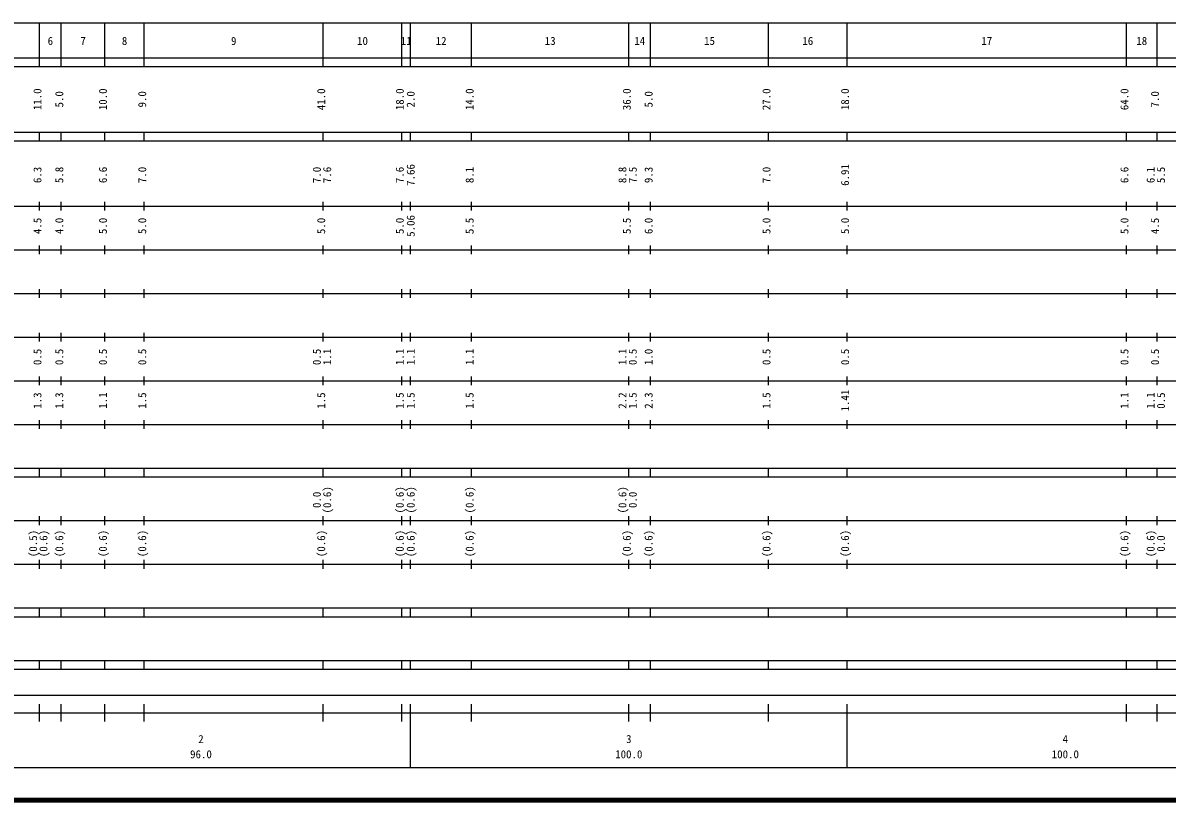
# Model space of a CAD drawing. Units: millimetres on the paper, enlarged 1000 times. Extents: x 40000 to 680000, y 20000 to 380000.
# Drawn here: x 179204 to 441316, y 20000 to 198000 of the extents above; entities that cross this region are included whole.
import ezdxf
from ezdxf.enums import TextEntityAlignment as Align

# ---------------------------------------------------------------- set-up
doc = ezdxf.new("R2010")
doc.units = ezdxf.units.MM
doc.header["$LTSCALE"] = 1000
doc.layers.add('M-TTL', color=2, linetype='Continuous', lineweight=140)
doc.layers.add('M-TTL-BAND', color=7, linetype='Continuous', lineweight=25)
doc.styles.add('ＭＳ ゴシック', font='')
doc.styles.get('ＭＳ ゴシック').set_extended_font_data('MS Gothic')

msp = doc.modelspace()

# ---------------------------------------------------------------- linework, layer by layer
at = {"layer": 'M-TTL'}
msp.add_line((40000, 20000), (680000, 20000), dxfattribs=at)
at = {"layer": 'M-TTL-BAND'}
for p, q in [((68000, 198000), (579000, 198000)), ((183000, 188000), (183000, 198000)), ((188000, 188000), (188000, 198000)), ((198000, 188000), (198000, 198000)), ((207000, 188000), (207000, 198000)), ((248000, 188000), (248000, 198000)), ((266000, 188000), (266000, 198000)), ((268000, 188000), (268000, 198000)), ((282000, 188000), (282000, 198000)), ((318000, 188000), (318000, 198000)), ((323000, 188000), (323000, 198000)), ((350000, 188000), (350000, 198000)), ((368000, 188000), (368000, 198000)), ((432000, 188000), (432000, 198000)), ((439000, 188000), (439000, 198000)), ((40000, 190000), (579000, 190000)), ((40000, 188000), (579000, 188000)), ((40000, 173000), (579000, 173000)), ((183000, 171000), (183000, 173000)), ((188000, 171000), (188000, 173000)), ((198000, 171000), (198000, 173000)), ((207000, 171000), (207000, 173000)), ((248000, 171000), (248000, 173000)), ((266000, 171000), (266000, 173000)), ((268000, 171000), (268000, 173000)), ((282000, 171000), (282000, 173000)), ((318000, 171000), (318000, 173000)), ((323000, 171000), (323000, 173000)), ((350000, 171000), (350000, 173000)), ((368000, 171000), (368000, 173000)), ((432000, 171000), (432000, 173000)), ((439000, 171000), (439000, 173000)), ((40000, 171000), (579000, 171000)), ((40000, 156000), (579000, 156000)), ((183000, 155000), (183000, 157000)), ((188000, 155000), (188000, 157000)), ((198000, 155000), (198000, 157000)), ((207000, 155000), (207000, 157000)), ((248000, 155000), (248000, 157000)), ((266000, 155000), (266000, 157000)), ((268000, 155000), (268000, 157000)), ((282000, 155000), (282000, 157000)), ((318000, 155000), (318000, 157000)), ((323000, 155000), (323000, 157000)), ((350000, 155000), (350000, 157000)), ((368000, 155000), (368000, 157000)), ((432000, 155000), (432000, 157000)), ((439000, 155000), (439000, 157000)), ((183000, 145000), (183000, 147000)), ((188000, 145000), (188000, 147000)), ((198000, 145000), (198000, 147000)), ((207000, 145000), (207000, 147000)), ((248000, 145000), (248000, 147000)), ((266000, 145000), (266000, 147000)), ((268000, 145000), (268000, 147000)), ((282000, 145000), (282000, 147000)), ((318000, 145000), (318000, 147000)), ((323000, 145000), (323000, 147000)), ((350000, 145000), (350000, 147000)), ((368000, 145000), (368000, 147000)), ((432000, 145000), (432000, 147000)), ((439000, 145000), (439000, 147000)), ((46000, 146000), (579000, 146000)), ((183000, 135000), (183000, 137000)), ((188000, 135000), (188000, 137000)), ((198000, 135000), (198000, 137000)), ((207000, 135000), (207000, 137000)), ((248000, 135000), (248000, 137000)), ((266000, 135000), (266000, 137000)), ((268000, 135000), (268000, 137000)), ((282000, 135000), (282000, 137000)), ((318000, 135000), (318000, 137000)), ((323000, 135000), (323000, 137000)), ((350000, 135000), (350000, 137000)), ((368000, 135000), (368000, 137000)), ((432000, 135000), (432000, 137000)), ((439000, 135000), (439000, 137000)), ((52000, 136000), (579000, 136000)), ((46000, 126000), (579000, 126000)), ((183000, 125000), (183000, 127000)), ((188000, 125000), (188000, 127000)), ((198000, 125000), (198000, 127000)), ((207000, 125000), (207000, 127000)), ((248000, 125000), (248000, 127000)), ((266000, 125000), (266000, 127000)), ((268000, 125000), (268000, 127000)), ((282000, 125000), (282000, 127000)), ((318000, 125000), (318000, 127000)), ((323000, 125000), (323000, 127000)), ((350000, 125000), (350000, 127000)), ((368000, 125000), (368000, 127000)), ((432000, 125000), (432000, 127000)), ((439000, 125000), (439000, 127000)), ((52000, 116000), (579000, 116000)), ((183000, 115000), (183000, 117000)), ((188000, 115000), (188000, 117000)), ((198000, 115000), (198000, 117000)), ((207000, 115000), (207000, 117000)), ((248000, 115000), (248000, 117000)), ((266000, 115000), (266000, 117000)), ((268000, 115000), (268000, 117000)), ((282000, 115000), (282000, 117000)), ((318000, 115000), (318000, 117000)), ((323000, 115000), (323000, 117000)), ((350000, 115000), (350000, 117000)), ((368000, 115000), (368000, 117000)), ((432000, 115000), (432000, 117000)), ((439000, 115000), (439000, 117000)), ((46000, 106000), (579000, 106000)), ((183000, 105000), (183000, 107000)), ((188000, 105000), (188000, 107000)), ((198000, 105000), (198000, 107000)), ((207000, 105000), (207000, 107000)), ((248000, 105000), (248000, 107000)), ((266000, 105000), (266000, 107000)), ((268000, 105000), (268000, 107000)), ((282000, 105000), (282000, 107000)), ((318000, 105000), (318000, 107000)), ((323000, 105000), (323000, 107000)), ((350000, 105000), (350000, 107000)), ((368000, 105000), (368000, 107000)), ((432000, 105000), (432000, 107000)), ((439000, 105000), (439000, 107000)), ((40000, 96000), (579000, 96000)), ((183000, 94000), (183000, 96000)), ((188000, 94000), (188000, 96000)), ((198000, 94000), (198000, 96000)), ((207000, 94000), (207000, 96000)), ((248000, 94000), (248000, 96000)), ((266000, 94000), (266000, 96000)), ((268000, 94000), (268000, 96000)), ((282000, 94000), (282000, 96000)), ((318000, 94000), (318000, 96000)), ((323000, 94000), (323000, 96000)), ((350000, 94000), (350000, 96000)), ((368000, 94000), (368000, 96000)), ((432000, 94000), (432000, 96000)), ((439000, 94000), (439000, 96000)), ((40000, 94000), (579000, 94000)), ((49000, 84000), (579000, 84000)), ((183000, 83000), (183000, 85000)), ((188000, 83000), (188000, 85000)), ((198000, 83000), (198000, 85000)), ((207000, 83000), (207000, 85000)), ((248000, 83000), (248000, 85000)), ((266000, 83000), (266000, 85000)), ((268000, 83000), (268000, 85000)), ((282000, 83000), (282000, 85000)), ((318000, 83000), (318000, 85000)), ((323000, 83000), (323000, 85000)), ((350000, 83000), (350000, 85000)), ((368000, 83000), (368000, 85000)), ((432000, 83000), (432000, 85000)), ((439000, 83000), (439000, 85000)), ((40000, 74000), (579000, 74000)), ((183000, 73000), (183000, 75000)), ((188000, 73000), (188000, 75000)), ((198000, 73000), (198000, 75000)), ((207000, 73000), (207000, 75000)), ((248000, 73000), (248000, 75000)), ((266000, 73000), (266000, 75000)), ((268000, 73000), (268000, 75000)), ((282000, 73000), (282000, 75000)), ((318000, 73000), (318000, 75000)), ((323000, 73000), (323000, 75000)), ((350000, 73000), (350000, 75000)), ((368000, 73000), (368000, 75000)), ((432000, 73000), (432000, 75000)), ((439000, 73000), (439000, 75000)), ((40000, 64000), (579000, 64000)), ((183000, 62000), (183000, 64000)), ((188000, 62000), (188000, 64000)), ((198000, 62000), (198000, 64000)), ((207000, 62000), (207000, 64000)), ((248000, 62000), (248000, 64000)), ((266000, 62000), (266000, 64000)), ((268000, 62000), (268000, 64000)), ((282000, 62000), (282000, 64000)), ((318000, 62000), (318000, 64000)), ((323000, 62000), (323000, 64000)), ((350000, 62000), (350000, 64000)), ((368000, 62000), (368000, 64000)), ((432000, 62000), (432000, 64000)), ((439000, 62000), (439000, 64000)), ((40000, 62000), (579000, 62000)), ((40000, 52000), (579000, 52000)), ((40000, 50000), (579000, 50000)), ((183000, 50000), (183000, 52000)), ((188000, 50000), (188000, 52000)), ((198000, 50000), (198000, 52000)), ((207000, 50000), (207000, 52000)), ((248000, 50000), (248000, 52000)), ((266000, 50000), (266000, 52000)), ((268000, 50000), (268000, 52000)), ((282000, 50000), (282000, 52000)), ((318000, 50000), (318000, 52000)), ((323000, 50000), (323000, 52000)), ((350000, 50000), (350000, 52000)), ((368000, 50000), (368000, 52000)), ((432000, 50000), (432000, 52000)), ((439000, 50000), (439000, 52000)), ((71000, 44000), (565000, 44000)), ((183000, 38000), (183000, 42000)), ((188000, 38000), (188000, 42000)), ((198000, 38000), (198000, 42000)), ((207000, 38000), (207000, 42000)), ((248000, 38000), (248000, 42000)), ((266000, 38000), (266000, 42000)), ((268000, 27500), (268000, 42000)), ((282000, 38000), (282000, 42000)), ((318000, 38000), (318000, 42000)), ((323000, 38000), (323000, 42000)), ((350000, 38000), (350000, 42000)), ((368000, 27500), (368000, 42000)), ((432000, 38000), (432000, 42000)), ((439000, 38000), (439000, 42000)), ((40000, 40000), (579000, 40000)), ((68000, 27500), (579000, 27500))]:
    msp.add_line(p, q, dxfattribs=at)

# ---------------------------------------------------------------- texts
at = {"layer": 'M-TTL-BAND', "style": 'ＭＳ ゴシック'}
for s, p in [('6', (185500, 192405)), ('7', (193000, 192405)), ('8', (202500, 192405)), ('9', (227500, 192405)), ('10', (257000, 192405)), ('11', (267000, 192405)), ('12', (275000, 192405)), ('13', (300000, 192405)), ('14', (320500, 192405)), ('15', (336500, 192405)), ('16', (359000, 192405)), ('17', (400000, 192405)), ('18', (435500, 192405)), ('2', (220000, 32523)), ('3', (318000, 32523)), ('4', (418000, 32523)), ('96.0', (220000, 29033)), ('100.0', (318000, 29033)), ('100.0', (418000, 29033))]:
    msp.add_text(s, height=1833, dxfattribs=at).set_placement(p, align=Align.BOTTOM_CENTER)
for s, p in [('11.0', (184000, 180500)), ('5.0', (189000, 180500)), ('10.0', (199000, 180500)), ('9.0', (208000, 180500)), ('41.0', (249000, 180500)), ('18.0', (267000, 180500)), ('2.0', (269500, 180500)), ('14.0', (283000, 180500)), ('36.0', (319000, 180500)), ('5.0', (324000, 180500)), ('27.0', (351000, 180500)), ('18.0', (369000, 180500)), ('64.0', (433000, 180500)), ('7.0', (440000, 180500)), ('7.66', (269500, 163174)), ('6.91', (369000, 163174)), ('6.3', (184000, 163174)), ('5.8', (189000, 163174)), ('6.6', (199000, 163174)), ('7.0', (208000, 163174)), ('7.0', (248000, 163174)), ('7.6', (250370, 163174)), ('7.6', (267000, 163174)), ('8.1', (283000, 163174)), ('8.8', (318000, 163174)), ('7.5', (320370, 163174)), ('9.3', (324000, 163174)), ('7.0', (351000, 163174)), ('6.6', (433000, 163174)), ('6.1', (439000, 163174)), ('5.5', (441370, 163174)), ('4.5', (184000, 151500)), ('4.0', (189000, 151500)), ('5.0', (199000, 151500)), ('5.0', (208000, 151500)), ('5.0', (249000, 151500)), ('5.0', (267000, 151500)), ('5.06', (269500, 151500)), ('5.5', (283000, 151500)), ('5.5', (319000, 151500)), ('6.0', (324000, 151500)), ('5.0', (351000, 151500)), ('5.0', (369000, 151500)), ('5.0', (433000, 151500)), ('4.5', (440000, 151500)), ('0.5', (184000, 121500)), ('0.5', (189000, 121500)), ('0.5', (199000, 121500)), ('0.5', (208000, 121500)), ('0.5', (248000, 121500)), ('1.1', (250370, 121500)), ('1.1', (267000, 121500)), ('1.1', (269500, 121500)), ('1.1', (283000, 121500)), ('1.1', (318000, 121500)), ('0.5', (320370, 121500)), ('1.0', (324000, 121500)), ('0.5', (351000, 121500)), ('0.5', (369000, 121500)), ('0.5', (433000, 121500)), ('0.5', (440000, 121500)), ('1.3', (184000, 111500)), ('1.3', (189000, 111500)), ('1.1', (199000, 111500)), ('1.5', (208000, 111500)), ('1.5', (249000, 111500)), ('1.5', (267000, 111500)), ('1.5', (269500, 111500)), ('1.5', (283000, 111500)), ('2.2', (318000, 111500)), ('1.5', (320370, 111500)), ('2.3', (324000, 111500)), ('1.5', (351000, 111500)), ('1.41', (369000, 111500)), ('1.1', (433000, 111500)), ('1.1', (439000, 111500)), ('0.5', (441370, 111500)), ('0.0', (248000, 88764)), ('(0.6)', (250370, 88764)), ('(0.6)', (267000, 88764)), ('(0.6)', (269500, 88764)), ('(0.6)', (283000, 88764)), ('(0.6)', (318000, 88764)), ('0.0', (320370, 88764)), ('(0.5)', (183000, 78764)), ('(0.6)', (185370, 78764)), ('(0.6)', (189000, 78764)), ('(0.6)', (199000, 78764)), ('(0.6)', (208000, 78764)), ('(0.6)', (249000, 78764)), ('(0.6)', (267000, 78764)), ('(0.6)', (269500, 78764)), ('(0.6)', (283000, 78764)), ('(0.6)', (319000, 78764)), ('(0.6)', (324000, 78764)), ('(0.6)', (351000, 78764)), ('(0.6)', (369000, 78764)), ('(0.6)', (433000, 78764)), ('(0.6)', (439000, 78764)), ('0.0', (441370, 78764))]:
    msp.add_text(s, height=1833, rotation=90, dxfattribs=at).set_placement(p, align=Align.BOTTOM_CENTER)

doc.saveas('drawing.dxf')
